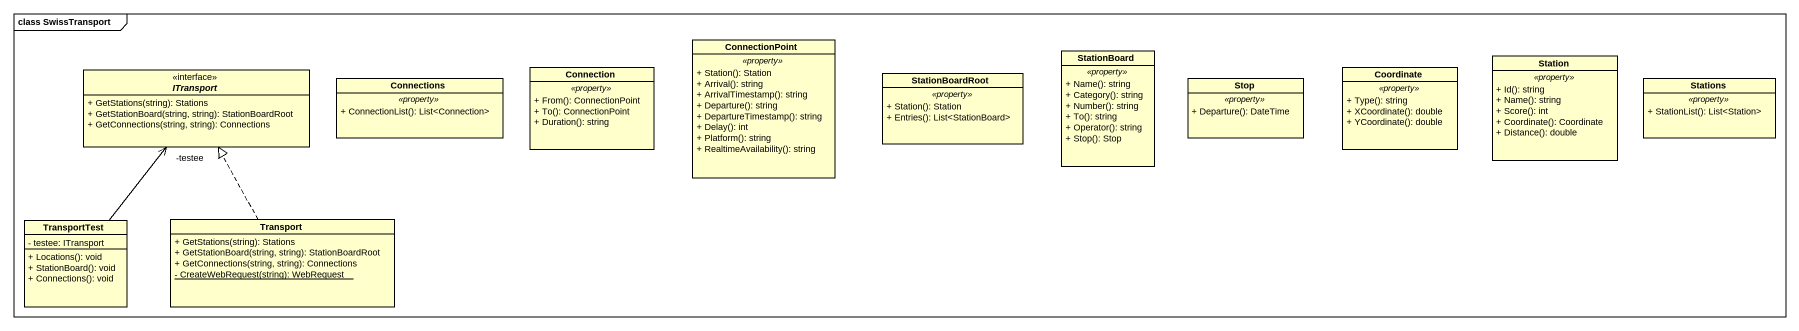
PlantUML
@startuml
mainframe class SwissTransport
hide circle
hide empty members
skinparam classAttributeIconSize 0
class ConnectionPoint {
  .. <<property>> ..
  + Station(): Station
  + Arrival(): string
  + ArrivalTimestamp(): string
  + Departure(): string
  + DepartureTimestamp(): string
  + Delay(): int
  + Platform(): string
  + RealtimeAvailability(): string
}
class StationBoard {
  .. <<property>> ..
  + Name(): string
  + Category(): string
  + Number(): string
  + To(): string
  + Operator(): string
  + Stop(): Stop
}
class Station {
  .. <<property>> ..
  + Id(): string
  + Name(): string
  + Score(): int
  + Coordinate(): Coordinate
  + Distance(): double
}
interface ITransport <<interface>> {
  + GetStations(string): Stations
  + GetStationBoard(string, string): StationBoardRoot
  + GetConnections(string, string): Connections
}
class Connections {
  .. <<property>> ..
  + ConnectionList(): List<Connection>
}
class Connection {
  .. <<property>> ..
  + From(): ConnectionPoint
  + To(): ConnectionPoint
  + Duration(): string
}
class StationBoardRoot {
  .. <<property>> ..
  + Station(): Station
  + Entries(): List<StationBoard>
}
class "Stop" as Stop_ {
  .. <<property>> ..
  + Departure(): DateTime
}
class Coordinate {
  .. <<property>> ..
  + Type(): string
  + XCoordinate(): double
  + YCoordinate(): double
}
class Stations {
  .. <<property>> ..
  + StationList(): List<Station>
}
class TransportTest {
  - testee: ITransport
  + Locations(): void
  + StationBoard(): void
  + Connections(): void
}
class Transport {
  + GetStations(string): Stations
  + GetStationBoard(string, string): StationBoardRoot
  + GetConnections(string, string): Connections
  {static} - CreateWebRequest(string): WebRequest
}
TransportTest -up-> "-testee" ITransport
Transport .up.|> ITransport
@enduml
